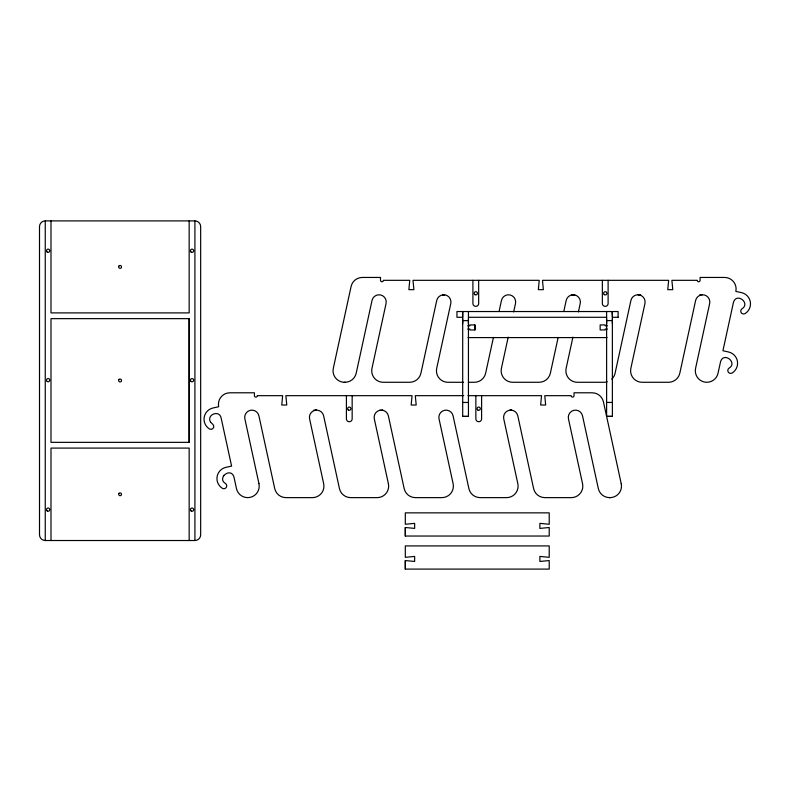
<?xml version="1.0" encoding="UTF-8"?>
<svg xmlns="http://www.w3.org/2000/svg" width="790" height="790" viewBox="0 0 790 790"><rect width="100%" height="100%" fill="white"/><g stroke="black" fill="none" stroke-linecap="round" stroke-linejoin="round"><path stroke-width="1.19" d="M50.995 540.518L50.995 448.088L189.166 448.088L189.166 540.518M189.166 442.341L189.166 318.647L50.995 318.647L50.995 442.341L189.166 442.341L189.166 318.647M346.415 395.662L346.415 418.848A2.874 2.874 0 0 0 349.289 421.722A2.874 2.874 0 0 0 352.162 418.838L352.162 395.662M405.31 569.096L405.31 560.564L414.651 561.453L414.651 556.427L405.31 557.325L405.31 545.92L549.218 545.92L549.218 557.325L539.876 556.427L539.876 561.453L549.218 560.564L549.218 569.096L405.31 569.096L405.31 560.554M405.31 536.035L405.31 527.503L414.651 528.401L414.651 523.365L405.31 524.264L405.31 512.858L549.218 512.858L549.218 524.264L539.876 523.365L539.876 528.401L549.218 527.503L549.218 536.035L405.31 536.035L405.31 527.503M462.683 323.781L462.683 318.755M468.44 323.781L468.44 318.755M475.857 395.662L475.857 418.848A2.874 2.874 0 0 0 478.73 421.722A2.874 2.874 0 0 0 481.604 418.838L481.604 395.662M612.378 314.41L612.378 311.537L612.369 317.284L618.126 317.284M618.116 317.284L618.126 311.537L456.946 311.537L456.956 317.284L462.703 317.284L462.703 311.537L462.693 416.399L468.44 416.409L468.44 311.566M493.424 337.429L485.643 373.226A11.495 11.495 0 0 1 474.405 382.281L468.381 382.281M499.132 311.181L501.462 300.447A7.189 7.189 0 0 1 510.014 294.947A7.189 7.189 0 0 1 515.505 303.498L513.678 311.902M508.197 337.123L501.413 368.347A11.495 11.495 0 0 0 512.651 382.281L539.126 382.281A11.495 11.495 0 0 0 550.363 373.226L558.145 337.429M563.853 311.181L566.183 300.447A7.189 7.189 0 0 1 574.735 294.947A7.189 7.189 0 0 1 580.225 303.498L578.399 311.902M572.918 337.123L566.134 368.347A11.495 11.495 0 0 0 577.371 382.281L603.846 382.281A11.495 11.495 0 0 0 607.224 381.777M258.952 483.687A11.495 11.495 0 0 1 250.163 497.364A11.495 11.495 0 0 1 236.477 488.576L233.958 476.972C230.67 466.673 216.401 478.256 225.664 483.648A2.864 2.864 0 0 1 226.671 486.324L226.444 487.045A2.864 2.864 0 0 1 222.652 488.457L222.326 488.26A11.495 11.495 0 0 1 217.309 481.456L217.033 480.044A11.495 11.495 0 0 1 226.236 467.265L231.598 466.1L221.052 417.604C218.998 409.477 206.101 414.997 210.565 422.097M223.323 475.926L223.689 475.304M571.624 294.956L572.237 294.848M442.795 294.848L444.671 294.838L442.884 294.838M315.694 410.188L316.316 410.138M609.248 497.631L610.285 497.631M462.693 416.409L468.44 416.399M45.247 220.904L194.913 220.904A5.747 5.747 0 0 1 200.66 226.651L200.67 534.771A5.747 5.747 0 0 1 194.923 540.518L45.247 540.518A5.747 5.747 0 0 1 39.51 534.771L39.5 226.651A5.747 5.747 0 0 1 45.247 220.904L45.257 540.518M638.241 294.788L640.71 294.788M699.841 294.788L702.3 294.788M571.693 294.947L574.735 294.947M468.46 317.284L606.621 317.284M462.693 320.622L468.44 320.622M606.621 320.592L612.378 320.592M467.739 329.055L469.902 329.055L469.902 329.953L474.928 329.953L474.928 324.927L469.892 324.927L469.902 325.826L467.739 325.826M607.342 325.826L605.189 325.826L605.189 324.927L600.153 324.927L600.153 329.953L605.189 329.953L605.189 329.055L607.342 329.055M468.045 337.587L607.036 337.587M463.572 382.281L447.93 382.281A11.495 11.495 0 0 1 436.692 368.347L450.784 303.498A7.189 7.189 0 0 0 445.293 294.947A7.189 7.189 0 0 0 436.742 300.447L420.922 373.226A11.495 11.495 0 0 1 409.684 382.281L383.209 382.281A11.495 11.495 0 0 1 371.972 368.347L386.063 303.498A7.189 7.189 0 0 0 380.573 294.947A7.189 7.189 0 0 0 372.021 300.447L356.201 373.226A11.495 11.495 0 0 1 344.963 382.281L344.243 382.281M463.75 395.662L415.293 395.672L416.192 405.013L411.165 405.013L412.054 395.672L285.871 395.672L286.77 405.013L281.744 405.013L282.642 395.672L257.303 395.672A1.442 1.442 0 0 1 255.861 397.103A1.442 1.442 0 0 1 254.429 395.672L254.429 392.788L229.93 392.798A11.495 11.495 0 0 0 218.692 406.732L213.33 407.907A11.495 11.495 0 0 0 209.399 428.921L209.745 429.098A2.864 2.864 0 0 0 212.757 424.279L210.565 422.097M467.996 395.672L541.535 395.672L540.637 405.013L545.663 405.013L544.774 395.672L571.15 395.672A1.442 1.442 0 0 0 572.592 397.103A1.442 1.442 0 0 0 574.024 395.672L574.024 392.788L592.204 392.798A11.495 11.495 0 0 1 603.442 401.843L621.226 483.687M462.693 402.466L468.44 402.466M606.621 402.436L612.378 402.436M313.818 410.138L316.286 410.138M511.644 410.188L509.856 410.188L511.732 410.198M388.394 483.687L374.302 418.838A7.189 7.189 0 0 1 379.793 410.296L382.834 410.296M606.621 311.537L606.621 416.37L612.378 416.379L612.378 311.537M606.621 416.37L612.378 416.379M345.269 382.281L344.963 382.281A11.495 11.495 0 0 1 333.301 368.347L351.086 286.503A11.495 11.495 0 0 1 362.324 277.448L380.504 277.448L380.504 280.322A1.442 1.442 0 0 0 381.935 281.754A1.442 1.442 0 0 0 383.377 280.322L409.753 280.322L408.865 289.663L413.891 289.663L412.992 280.322L539.234 280.322L538.336 289.663L543.362 289.663L542.473 280.322L668.656 280.322L667.757 289.663L672.784 289.663L671.885 280.322L697.224 280.322A1.442 1.442 0 0 0 698.666 281.754A1.442 1.442 0 0 0 700.098 280.322L700.098 277.448L724.598 277.448A11.495 11.495 0 0 1 735.836 291.392L741.198 292.557A11.495 11.495 0 0 1 745.128 313.571L744.782 313.749A2.864 2.864 0 0 1 741.77 308.929C751.053 303.459 736.724 291.994 733.476 302.264L722.929 350.76L728.291 351.925A11.495 11.495 0 0 1 737.495 364.694L737.218 366.116A11.495 11.495 0 0 1 732.221 372.939L731.876 373.117A2.864 2.864 0 0 1 728.074 371.695L727.857 370.984A2.864 2.864 0 0 1 728.864 368.298C738.146 362.827 723.818 351.362 720.569 361.632L718.041 373.226A11.495 11.495 0 0 1 704.364 382.024A11.495 11.495 0 0 1 695.575 368.347L709.667 303.498A7.189 7.189 0 0 0 704.176 294.947A7.189 7.189 0 0 0 695.625 300.447L679.805 373.226A11.495 11.495 0 0 1 668.567 382.281L642.092 382.281A11.495 11.495 0 0 1 630.855 368.347L644.946 303.498A7.189 7.189 0 0 0 639.456 294.947A7.189 7.189 0 0 0 630.904 300.447L615.084 373.226A11.495 11.495 0 0 1 611.766 379.121M638.211 294.788L638.833 294.838M382.291 410.198L382.903 410.306M258.952 483.687L244.861 418.838A7.189 7.189 0 0 1 250.351 410.296A7.189 7.189 0 0 1 258.903 415.787L274.723 488.576A11.495 11.495 0 0 0 285.96 497.631L312.435 497.631A11.495 11.495 0 0 0 323.673 483.687L309.581 418.838A7.189 7.189 0 0 1 315.072 410.296A7.189 7.189 0 0 1 323.624 415.787L339.443 488.576A11.495 11.495 0 0 0 350.681 497.631L377.156 497.631A11.495 11.495 0 0 0 388.394 483.687M612.378 318.726L612.378 323.752M606.621 318.726L606.631 323.752M608.112 280.322L608.112 303.498A2.874 2.874 0 0 1 605.239 306.372A2.874 2.874 0 0 1 602.355 303.498L602.355 280.322M478.671 280.322L478.671 303.498A2.874 2.874 0 0 1 475.797 306.372A2.874 2.874 0 0 1 472.914 303.498L472.914 280.322M474.928 324.927L474.928 329.953M194.913 220.904L194.923 540.518M189.166 220.904L189.166 312.899L50.995 312.899L50.995 220.904M621.226 483.687A11.495 11.495 0 0 1 609.564 497.621A11.495 11.495 0 0 1 598.326 488.576L582.507 415.787A7.189 7.189 0 0 0 573.955 410.296A7.189 7.189 0 0 0 568.454 418.838L582.556 483.687A11.495 11.495 0 0 1 571.318 497.631L544.843 497.631A11.495 11.495 0 0 1 533.606 488.576L517.786 415.787A7.189 7.189 0 0 0 509.234 410.296A7.189 7.189 0 0 0 503.744 418.838L517.835 483.687A11.495 11.495 0 0 1 506.597 497.631L480.123 497.631A11.495 11.495 0 0 1 468.885 488.576L453.065 415.787A7.189 7.189 0 0 0 444.513 410.296A7.189 7.189 0 0 0 439.023 418.848L453.114 483.687A11.495 11.495 0 0 1 441.877 497.631L415.402 497.631A11.495 11.495 0 0 1 404.164 488.576L388.344 415.787A7.189 7.189 0 0 0 379.793 410.296M119.004 493.355L118.796 493.671A1.442 1.442 0 0 0 121.166 495.251L121.374 494.935A1.442 1.442 0 0 0 119.004 493.355M119.063 265.884L118.836 266.181A1.442 1.442 0 0 0 118.836 267.622L119.063 267.919A1.442 1.442 0 0 0 121.097 267.919L121.324 267.622A1.442 1.442 0 0 0 121.324 266.181L121.097 265.884A1.442 1.442 0 0 0 119.063 265.884M119.063 379.476L118.836 379.773A1.442 1.442 0 0 0 118.836 381.215L119.063 381.511A1.442 1.442 0 0 0 121.097 381.511L121.324 381.215A1.442 1.442 0 0 0 121.324 379.773L121.097 379.476A1.442 1.442 0 0 0 119.063 379.476M47.232 510.982A1.619 1.619 0 0 0 49.74 509.738A1.619 1.619 0 0 0 47.41 508.177A1.619 1.619 0 0 0 47.232 510.982M191.16 511.002A1.619 1.619 0 0 0 193.669 509.757A1.619 1.619 0 0 0 191.338 508.207A1.619 1.619 0 0 0 191.16 511.002M47.232 381.501A1.619 1.619 0 0 0 49.74 380.257A1.619 1.619 0 0 0 47.41 378.706A1.619 1.619 0 0 0 47.232 381.501M47.232 252.079A1.619 1.619 0 0 0 49.74 250.835A1.619 1.619 0 0 0 47.41 249.285A1.619 1.619 0 0 0 47.232 252.079M191.16 252.109A1.619 1.619 0 0 0 193.669 250.864A1.619 1.619 0 0 0 191.338 249.314A1.619 1.619 0 0 0 191.16 252.109M191.16 381.531A1.619 1.619 0 0 0 193.669 380.286A1.619 1.619 0 0 0 191.338 378.736A1.619 1.619 0 0 0 191.16 381.531M477.753 409.971A1.619 1.619 0 0 0 480.31 408.845A1.619 1.619 0 0 0 478.049 407.186A1.619 1.619 0 0 0 477.753 409.971M348.311 409.971A1.619 1.619 0 0 0 350.869 408.845A1.619 1.619 0 0 0 348.617 407.186A1.619 1.619 0 0 0 348.311 409.971M474.81 294.581A1.619 1.619 0 0 0 477.417 293.564A1.619 1.619 0 0 0 475.234 291.806A1.619 1.619 0 0 0 474.81 294.581M604.251 294.581A1.619 1.619 0 0 0 606.858 293.564A1.619 1.619 0 0 0 604.676 291.806A1.619 1.619 0 0 0 604.251 294.581"/></g></svg>
